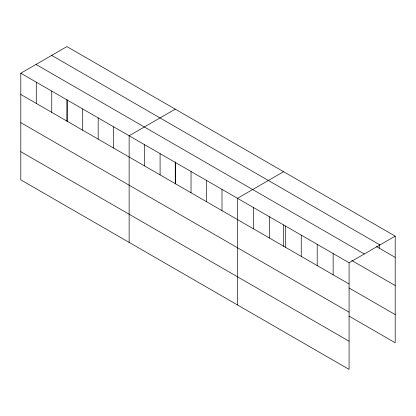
<?xml version="1.0" encoding="UTF-8"?>
<svg xmlns="http://www.w3.org/2000/svg" width="416" height="416" viewBox="0 0 416 416"><rect width="100%" height="100%" fill="white"/><g stroke="black" fill="none" stroke-linecap="round" stroke-linejoin="round"><path stroke-width="0.62" d="M20.8 73.226L349.086 262.761L349.086 369.398L20.8 179.863L20.8 73.226L66.914 46.602L395.2 236.137L395.2 342.774L349.014 316.108M175.25 109.148L129.132 135.772L129.132 242.408M283.582 171.694L237.468 198.323L237.468 304.954M349.086 262.761L395.2 236.137M51.698 55.39L379.98 244.925M376.506 246.594L395.2 257.384M36.02 64.444L364.302 253.973M351.764 260.484L395.2 285.563M20.8 94.479L349.086 284.008M349.014 287.929L395.2 314.595M20.8 122.652L349.086 312.187M20.8 151.684L349.086 341.219M379.257 244.962L379.257 248.18M333.138 253.557L333.138 274.804M317.195 244.348L317.195 265.6M301.246 235.144L301.246 256.391M285.303 225.94L285.303 247.187M283.582 224.91L283.582 246.366M269.36 216.731L269.36 237.978M253.412 207.527L253.412 228.774M221.993 189.384L221.993 210.631M206.513 180.45L206.513 201.698M191.038 171.517L191.038 192.764M175.562 162.578L175.562 183.83M175.25 161.73L175.25 183.82M160.087 153.644L160.087 174.892M144.612 144.711L144.612 165.958M113.656 126.838L113.656 148.086M98.181 117.905L98.181 139.152M82.706 108.971L82.706 130.218M67.231 100.032L67.231 121.28M66.914 99.814L66.914 121.274M51.75 91.099L51.75 112.346M36.275 82.165L36.275 103.412"/></g></svg>
